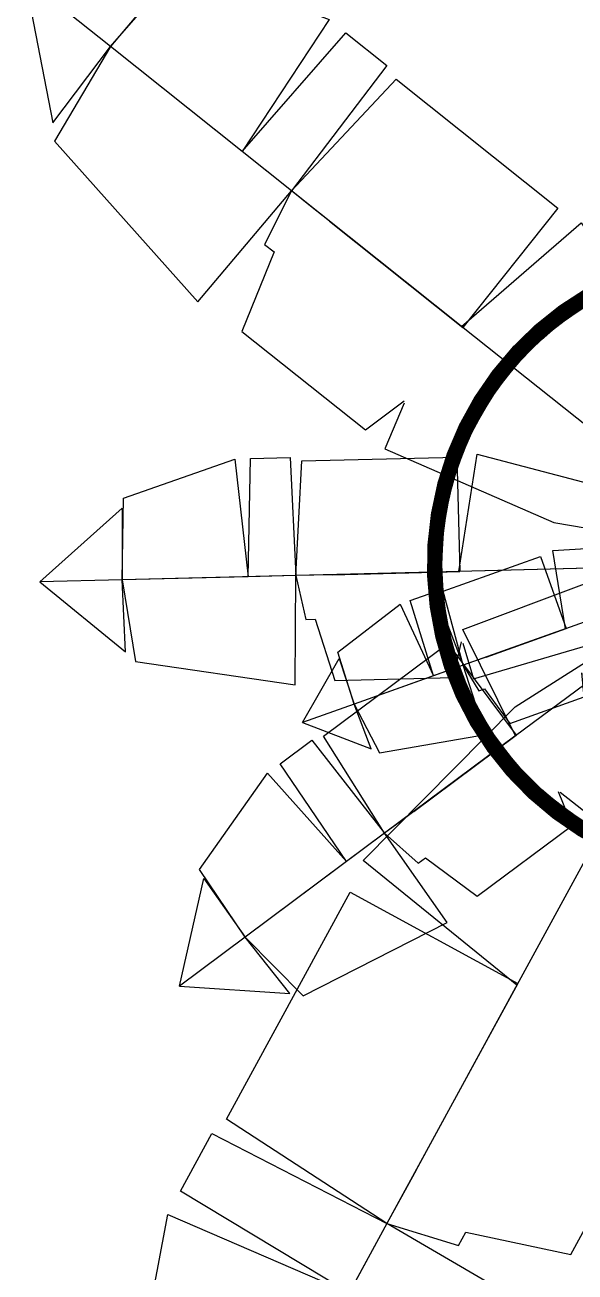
# Model space of a CAD drawing. Header units: inches. Extents: x 105.6 to 147.4, y 37.5 to 62.2.
# Drawn here: x 114.1818 to 114.3431, y 49.0464 to 49.412 of the extents above; entities that cross this region are included whole.
import ezdxf

# ---------------------------------------------------------------- set-up
doc = ezdxf.new("R2010")
doc.units = ezdxf.units.IN
doc.header["$MEASUREMENT"] = 0
doc.layers.add('TREE', color=72, linetype='Continuous')

# ---------------------------------------------------------------- blocks, each defined once
blk = doc.blocks.new('plantita')
at = {"layer": 'TREE', "const_width": 0.00675, "elevation": -0.67154}
blk.add_lwpolyline([(73.4396, 68.30585, 1), (73.16712, 68.35429, 1)], format="xyb", close=True, dxfattribs=at)
blk.add_lwpolyline([(73.4396, 68.30585, 1), (73.16712, 68.35429, 1)], format="xyb", close=True, dxfattribs=at)
at = {"layer": 'TREE'}
blk.add_circle((73.30336, 68.33007, -0.45554), 0.135, dxfattribs=at)
blk.add_circle((73.30336, 68.33007, -0.45554), 0.135, dxfattribs=at)
for points in [[(72.92528, 68.59561, -0.33036), (72.96223, 68.64361, -0.33494), (73.04562, 68.61791, -0.28973), (73.00182, 68.54185, -0.27636)], [(72.92528, 68.59561, -0.33036), (72.96223, 68.64361, -0.33494), (73.04562, 68.61791, -0.28973), (73.00182, 68.54185, -0.27636)], [(73.33114, 68.64249, -0.12901), (73.29606, 68.60819, -0.07571), (73.32791, 68.60619, -0.06588), (73.33114, 68.64249, -0.12901)], [(73.33114, 68.64249, -0.12901), (73.29606, 68.60819, -0.07571), (73.32791, 68.60619, -0.06588), (73.33114, 68.64249, -0.12901)], [(73.33114, 68.64249, -0.12901), (73.35962, 68.60254, -0.07571), (73.32791, 68.60619, -0.06588), (73.33114, 68.64249, -0.12901)], [(73.33114, 68.64249, -0.12901), (73.35962, 68.60254, -0.07571), (73.32791, 68.60619, -0.06588), (73.33114, 68.64249, -0.12901)], [(73.59831, 68.61872, -0.29758), (73.53308, 68.61376, -0.2265), (73.5639, 68.58441, -0.2134), (73.59831, 68.61872, -0.29758)], [(73.59831, 68.61872, -0.29758), (73.53308, 68.61376, -0.2265), (73.5639, 68.58441, -0.2134), (73.59831, 68.61872, -0.29758)], [(73.59831, 68.61872, -0.29758), (73.59316, 68.5535, -0.2265), (73.5639, 68.58441, -0.2134), (73.59831, 68.61872, -0.29758)], [(73.59831, 68.61872, -0.29758), (73.59316, 68.5535, -0.2265), (73.5639, 68.58441, -0.2134), (73.59831, 68.61872, -0.29758)], [(73.5639, 68.58441, -0.2134), (73.5249, 68.61389, -0.21437), (73.44678, 68.55878, -0.16159), (73.49105, 68.51176, -0.154)], [(73.5639, 68.58441, -0.2134), (73.5249, 68.61389, -0.21437), (73.44678, 68.55878, -0.16159), (73.49105, 68.51176, -0.154)], [(73.00182, 68.54185, -0.27636), (73.05519, 68.61119, -0.28298), (73.07911, 68.59439, -0.2661), (73.03052, 68.52169, -0.25611)], [(73.00182, 68.54185, -0.27636), (73.05519, 68.61119, -0.28298), (73.07911, 68.59439, -0.2661), (73.03052, 68.52169, -0.25611)], [(73.32791, 68.60619, -0.06588), (73.29129, 68.60433, -0.06661), (73.27297, 68.535, -0.02702), (73.32108, 68.52933, -0.02133)], [(73.32791, 68.60619, -0.06588), (73.29129, 68.60433, -0.06661), (73.27297, 68.535, -0.02702), (73.32108, 68.52933, -0.02133)], [(73.32791, 68.60619, -0.06588), (73.36394, 68.60139, -0.06863), (73.3756, 68.55035, -0.04151), (73.32294, 68.55029, -0.03348)], [(73.32791, 68.60619, -0.06588), (73.36394, 68.60139, -0.06863), (73.3756, 68.55035, -0.04151), (73.32294, 68.55029, -0.03348)], [(73.1458, 68.60128, -0.32476), (73.13693, 68.55302, -0.27146), (73.16411, 68.56976, -0.26163), (73.1458, 68.60128, -0.32476)], [(73.1458, 68.60128, -0.32476), (73.13693, 68.55302, -0.27146), (73.16411, 68.56976, -0.26163), (73.1458, 68.60128, -0.32476)], [(73.1458, 68.60128, -0.32476), (73.19211, 68.58508, -0.27146), (73.16411, 68.56976, -0.26163), (73.1458, 68.60128, -0.32476)], [(73.1458, 68.60128, -0.32476), (73.19211, 68.58508, -0.27146), (73.16411, 68.56976, -0.26163), (73.1458, 68.60128, -0.32476)], [(72.92528, 68.59561, -0.33036), (72.89745, 68.5412, -0.33157), (72.98225, 68.45699, -0.2656), (73.03052, 68.52169, -0.25611)], [(72.92528, 68.59561, -0.33036), (72.89745, 68.5412, -0.33157), (72.98225, 68.45699, -0.2656), (73.03052, 68.52169, -0.25611)], [(73.03052, 68.52169, -0.25611), (73.08476, 68.58718, -0.23339), (73.17866, 68.52122, -0.23339), (73.12995, 68.45186, -0.25611)], [(73.03052, 68.52169, -0.25611), (73.08476, 68.58718, -0.23339), (73.17866, 68.52122, -0.23339), (73.12995, 68.45186, -0.25611)], [(73.16411, 68.56976, -0.26163), (73.1963, 68.58663, -0.26438), (73.23528, 68.55167, -0.23726), (73.1923, 68.52124, -0.22923)], [(73.16411, 68.56976, -0.26163), (73.1963, 68.58663, -0.26438), (73.23528, 68.55167, -0.23726), (73.1923, 68.52124, -0.22923)], [(73.5639, 68.58441, -0.2134), (73.59659, 68.54863, -0.21707), (73.56475, 68.4865, -0.1809), (73.51092, 68.53157, -0.1702)], [(73.5639, 68.58441, -0.2134), (73.59659, 68.54863, -0.21707), (73.56475, 68.4865, -0.1809), (73.51092, 68.53157, -0.1702)], [(73.16411, 68.56976, -0.26163), (73.13527, 68.54712, -0.26236), (73.16031, 68.47992, -0.22277), (73.20287, 68.50304, -0.21708)], [(73.16411, 68.56976, -0.26163), (73.13527, 68.54712, -0.26236), (73.16031, 68.47992, -0.22277), (73.20287, 68.50304, -0.21708)], [(73.32294, 68.55029, -0.03348), (73.37498, 68.54336, -0.03746), (73.37343, 68.52589, -0.02733), (73.32108, 68.52933, -0.02133)], [(73.32294, 68.55029, -0.03348), (73.37498, 68.54336, -0.03746), (73.37343, 68.52589, -0.02733), (73.32108, 68.52933, -0.02133)], [(73.1923, 68.52124, -0.22923), (73.2388, 68.5456, -0.23321), (73.24761, 68.53044, -0.22308), (73.20287, 68.50304, -0.21708)], [(73.1923, 68.52124, -0.22923), (73.2388, 68.5456, -0.23321), (73.24761, 68.53044, -0.22308), (73.20287, 68.50304, -0.21708)], [(73.2559, 68.53372, -0.18836), (73.24083, 68.50469, -0.15282), (73.26142, 68.51005, -0.14627), (73.2559, 68.53372, -0.18836)], [(73.2559, 68.53372, -0.18836), (73.24083, 68.50469, -0.15282), (73.26142, 68.51005, -0.14627), (73.2559, 68.53372, -0.18836)], [(73.2559, 68.53372, -0.18836), (73.28226, 68.51435, -0.15282), (73.26142, 68.51005, -0.14627), (73.2559, 68.53372, -0.18836)], [(73.2559, 68.53372, -0.18836), (73.28226, 68.51435, -0.15282), (73.26142, 68.51005, -0.14627), (73.2559, 68.53372, -0.18836)], [(73.51092, 68.53157, -0.1702), (73.55813, 68.47989, -0.1755), (73.54157, 68.46338, -0.162), (73.49105, 68.51176, -0.154)], [(73.51092, 68.53157, -0.1702), (73.55813, 68.47989, -0.1755), (73.54157, 68.46338, -0.162), (73.49105, 68.51176, -0.154)], [(73.20287, 68.50304, -0.21708), (73.24888, 68.52509, -0.20345), (73.28346, 68.46555, -0.20345), (73.23949, 68.44001, -0.21708)], [(73.20287, 68.50304, -0.21708), (73.24888, 68.52509, -0.20345), (73.28346, 68.46555, -0.20345), (73.23949, 68.44001, -0.21708)], [(73.32108, 68.52933, -0.02133), (73.37137, 68.52079, -0.0077), (73.36528, 68.45221, -0.0077), (73.31462, 68.45671, -0.02133)], [(73.32108, 68.52933, -0.02133), (73.37137, 68.52079, -0.0077), (73.36528, 68.45221, -0.0077), (73.31462, 68.45671, -0.02133)], [(73.26142, 68.51005, -0.14627), (73.28523, 68.51452, -0.1481), (73.30325, 68.48462, -0.13002), (73.26991, 68.47362, -0.12467)], [(73.26142, 68.51005, -0.14627), (73.28523, 68.51452, -0.1481), (73.30325, 68.48462, -0.13002), (73.26991, 68.47362, -0.12467)], [(73.26142, 68.51005, -0.14627), (73.23861, 68.50125, -0.14675), (73.24145, 68.45353, -0.12036), (73.27309, 68.45995, -0.11657)], [(73.26142, 68.51005, -0.14627), (73.23861, 68.50125, -0.14675), (73.24145, 68.45353, -0.12036), (73.27309, 68.45995, -0.11657)], [(73.49105, 68.51176, -0.154), (73.5351, 68.45993, -0.13583), (73.4701, 68.39511, -0.13583), (73.42222, 68.44313, -0.154)], [(73.49105, 68.51176, -0.154), (73.5351, 68.45993, -0.13583), (73.4701, 68.39511, -0.13583), (73.42222, 68.44313, -0.154)], [(73.26991, 68.47362, -0.12467), (73.30431, 68.48006, -0.12732), (73.30696, 68.46868, -0.12057), (73.27309, 68.45995, -0.11657)], [(73.26991, 68.47362, -0.12467), (73.30431, 68.48006, -0.12732), (73.30696, 68.46868, -0.12057), (73.27309, 68.45995, -0.11657)], [(73.27309, 68.45995, -0.11657), (73.30672, 68.46502, -0.10748), (73.31714, 68.42032, -0.10748), (73.28412, 68.41262, -0.11657)], [(73.27309, 68.45995, -0.11657), (73.30672, 68.46502, -0.10748), (73.31714, 68.42032, -0.10748), (73.28412, 68.41262, -0.11657)]]:
    blk.add_3dface(points, dxfattribs=at)
for points, invisible_edges in [([(73.47575, 68.49651, -0.154), (73.43156, 68.54083, -0.13723), (73.38185, 68.49126, -0.13723), (73.39275, 68.47267, -0.14282)], 9), ([(73.47575, 68.49651, -0.154), (73.43156, 68.54083, -0.13723), (73.38185, 68.49126, -0.13723), (73.39275, 68.47267, -0.14282)], 9), ([(73.4834, 68.50413, -0.154), (73.46498, 68.5226, -0.14701), (73.43156, 68.54083, -0.13723), (73.47575, 68.49651, -0.154)], 5), ([(73.4834, 68.50413, -0.154), (73.46498, 68.5226, -0.14701), (73.43156, 68.54083, -0.13723), (73.47575, 68.49651, -0.154)], 5), ([(73.32108, 68.52933, -0.02133), (73.30123, 68.52703, -0.01609), (73.30088, 68.52299, -0.01609), (73.32036, 68.52126, -0.02133)], 4), ([(73.32108, 68.52933, -0.02133), (73.30123, 68.52703, -0.01609), (73.30088, 68.52299, -0.01609), (73.32036, 68.52126, -0.02133)], 4), ([(73.49105, 68.51176, -0.154), (73.46881, 68.52641, -0.14701), (73.46498, 68.5226, -0.14701), (73.4834, 68.50413, -0.154)], 4), ([(73.49105, 68.51176, -0.154), (73.46881, 68.52641, -0.14701), (73.46498, 68.5226, -0.14701), (73.4834, 68.50413, -0.154)], 4), ([(73.03052, 68.52169, -0.25611), (73.01731, 68.49114, -0.24737), (73.02283, 68.48726, -0.24737), (73.04157, 68.51393, -0.25611)], 4), ([(73.03052, 68.52169, -0.25611), (73.01731, 68.49114, -0.24737), (73.02283, 68.48726, -0.24737), (73.04157, 68.51393, -0.25611)], 4), ([(73.32036, 68.52126, -0.02133), (73.30088, 68.52299, -0.01609), (73.27288, 68.51735, -0.00875), (73.31964, 68.51319, -0.02133)], 5), ([(73.32036, 68.52126, -0.02133), (73.30088, 68.52299, -0.01609), (73.27288, 68.51735, -0.00875), (73.31964, 68.51319, -0.02133)], 5), ([(73.04157, 68.51393, -0.25611), (73.02283, 68.48726, -0.24737), (73.00765, 68.44215, -0.23514), (73.05262, 68.50617, -0.25611)], 5), ([(73.04157, 68.51393, -0.25611), (73.02283, 68.48726, -0.24737), (73.00765, 68.44215, -0.23514), (73.05262, 68.50617, -0.25611)], 5), ([(73.12928, 68.45233, -0.25604), (73.192, 68.51389, -0.24337), (73.2522, 68.43911, -0.2644), (73.21632, 68.3912, -0.27479)], 4), ([(73.12928, 68.45233, -0.25604), (73.192, 68.51389, -0.24337), (73.2522, 68.43911, -0.2644), (73.21632, 68.3912, -0.27479)], 4), ([(73.31964, 68.51319, -0.02133), (73.27288, 68.51735, -0.00875), (73.26822, 68.46491, -0.00875), (73.28345, 68.45949, -0.01295)], 9), ([(73.31964, 68.51319, -0.02133), (73.27288, 68.51735, -0.00875), (73.26822, 68.46491, -0.00875), (73.28345, 68.45949, -0.01295)], 9), ([(73.31964, 68.51319, -0.02133), (73.31462, 68.45671, -0.02133), (73.28345, 68.45949, -0.01295)], 10), ([(73.31964, 68.51319, -0.02133), (73.31462, 68.45671, -0.02133), (73.28345, 68.45949, -0.01295)], 10), ([(73.05262, 68.50617, -0.25611), (73.00765, 68.44215, -0.23514), (73.07946, 68.39171, -0.23514), (73.09997, 68.40918, -0.24213)], 9), ([(73.05262, 68.50617, -0.25611), (73.00765, 68.44215, -0.23514), (73.07946, 68.39171, -0.23514), (73.09997, 68.40918, -0.24213)], 9), ([(73.05262, 68.50617, -0.25611), (73.12995, 68.45186, -0.25611), (73.09997, 68.40918, -0.24213)], 10), ([(73.05262, 68.50617, -0.25611), (73.12995, 68.45186, -0.25611), (73.09997, 68.40918, -0.24213)], 10), ([(73.20287, 68.50304, -0.21708), (73.18799, 68.48971, -0.21184), (73.19002, 68.48621, -0.21184), (73.20694, 68.49604, -0.21708)], 4), ([(73.20287, 68.50304, -0.21708), (73.18799, 68.48971, -0.21184), (73.19002, 68.48621, -0.21184), (73.20694, 68.49604, -0.21708)], 4), ([(73.47575, 68.49651, -0.154), (73.42222, 68.44313, -0.154), (73.39275, 68.47267, -0.14282)], 10), ([(73.47575, 68.49651, -0.154), (73.42222, 68.44313, -0.154), (73.39275, 68.47267, -0.14282)], 10), ([(73.20694, 68.49604, -0.21708), (73.19002, 68.48621, -0.21184), (73.17042, 68.46545, -0.2045), (73.21101, 68.48903, -0.21708)], 5), ([(73.20694, 68.49604, -0.21708), (73.19002, 68.48621, -0.21184), (73.17042, 68.46545, -0.2045), (73.21101, 68.48903, -0.21708)], 5), ([(73.21101, 68.48903, -0.21708), (73.17042, 68.46545, -0.2045), (73.19686, 68.41993, -0.2045), (73.21243, 68.42429, -0.2087)], 9), ([(73.21101, 68.48903, -0.21708), (73.17042, 68.46545, -0.2045), (73.19686, 68.41993, -0.2045), (73.21243, 68.42429, -0.2087)], 9), ([(73.21101, 68.48903, -0.21708), (73.23949, 68.44001, -0.21708), (73.21243, 68.42429, -0.2087)], 10), ([(73.21101, 68.48903, -0.21708), (73.23949, 68.44001, -0.21708), (73.21243, 68.42429, -0.2087)], 10), ([(73.42268, 68.44359, -0.15394), (73.39172, 68.47279, -0.14656), (73.37247, 68.48364, -0.1438), (73.33147, 68.41271, -0.16156)], 9), ([(73.42268, 68.44359, -0.15394), (73.39172, 68.47279, -0.14656), (73.37247, 68.48364, -0.1438), (73.33147, 68.41271, -0.16156)], 9), ([(73.23924, 68.44043, -0.21704), (73.28888, 68.45821, -0.20944), (73.30289, 68.40233, -0.22206), (73.2713, 68.38525, -0.22829)], 4), ([(73.23924, 68.44043, -0.21704), (73.28888, 68.45821, -0.20944), (73.30289, 68.40233, -0.22206), (73.2713, 68.38525, -0.22829)], 4), ([(73.27309, 68.45995, -0.11657), (73.26101, 68.45436, -0.11307), (73.26162, 68.45173, -0.11307), (73.27432, 68.45469, -0.11657)], 4), ([(73.27309, 68.45995, -0.11657), (73.26101, 68.45436, -0.11307), (73.26162, 68.45173, -0.11307), (73.27432, 68.45469, -0.11657)], 4), ([(73.31466, 68.4572, -0.02129), (73.28279, 68.45905, -0.01575), (73.26651, 68.45601, -0.01368), (73.27714, 68.39549, -0.027)], 9), ([(73.31466, 68.4572, -0.02129), (73.28279, 68.45905, -0.01575), (73.26651, 68.45601, -0.01368), (73.27714, 68.39549, -0.027)], 9), ([(73.12928, 68.45233, -0.25604), (73.10005, 68.40787, -0.2468), (73.09087, 68.38183, -0.24336), (73.18709, 68.34675, -0.26555)], 9), ([(73.12928, 68.45233, -0.25604), (73.10005, 68.40787, -0.2468), (73.09087, 68.38183, -0.24336), (73.18709, 68.34675, -0.26555)], 9), ([(73.12928, 68.45233, -0.25604), (73.18709, 68.34675, -0.26555), (73.26885, 68.33806, -0.28537), (73.2816, 68.34535, -0.28885)], 1), ([(73.12928, 68.45233, -0.25604), (73.18709, 68.34675, -0.26555), (73.26885, 68.33806, -0.28537), (73.2816, 68.34535, -0.28885)], 1), ([(73.27432, 68.45469, -0.11657), (73.26162, 68.45173, -0.11307), (73.24506, 68.44233, -0.10818), (73.27554, 68.44944, -0.11657)], 5), ([(73.27432, 68.45469, -0.11657), (73.26162, 68.45173, -0.11307), (73.24506, 68.44233, -0.10818), (73.27554, 68.44944, -0.11657)], 5), ([(73.31466, 68.4572, -0.02129), (73.27714, 68.39549, -0.027), (73.29716, 68.3504, -0.03889), (73.30477, 68.34596, -0.04098)], 1), ([(73.31466, 68.4572, -0.02129), (73.27714, 68.39549, -0.027), (73.29716, 68.3504, -0.03889), (73.30477, 68.34596, -0.04098)], 1), ([(73.31466, 68.4572, -0.02129), (73.36546, 68.44308, -0.01369), (73.34467, 68.38936, -0.02631), (73.30901, 68.39364, -0.03254)], 4), ([(73.31466, 68.4572, -0.02129), (73.36546, 68.44308, -0.01369), (73.34467, 68.38936, -0.02631), (73.30901, 68.39364, -0.03254)], 4), ([(73.27554, 68.44944, -0.11657), (73.24506, 68.44233, -0.10818), (73.25303, 68.40815, -0.10818), (73.2638, 68.40789, -0.11098)], 9), ([(73.27554, 68.44944, -0.11657), (73.24506, 68.44233, -0.10818), (73.25303, 68.40815, -0.10818), (73.2638, 68.40789, -0.11098)], 9), ([(73.27554, 68.44944, -0.11657), (73.28412, 68.41262, -0.11657), (73.2638, 68.40789, -0.11098)], 10), ([(73.27554, 68.44944, -0.11657), (73.28412, 68.41262, -0.11657), (73.2638, 68.40789, -0.11098)], 10), ([(73.42268, 68.44359, -0.15394), (73.33147, 68.41271, -0.16156), (73.31326, 68.3495, -0.17741), (73.31724, 68.33845, -0.1802)], 1), ([(73.42268, 68.44359, -0.15394), (73.33147, 68.41271, -0.16156), (73.31326, 68.3495, -0.17741), (73.31724, 68.33845, -0.1802)], 1), ([(73.42268, 68.44359, -0.15394), (73.46246, 68.38563, -0.14381), (73.39519, 68.34858, -0.16064), (73.36243, 68.38351, -0.16895)], 4), ([(73.42268, 68.44359, -0.15394), (73.46246, 68.38563, -0.14381), (73.39519, 68.34858, -0.16064), (73.36243, 68.38351, -0.16895)], 4), ([(73.23924, 68.44043, -0.21704), (73.21215, 68.42356, -0.2115), (73.2006, 68.41167, -0.20943), (73.2442, 68.36838, -0.22275)], 9), ([(73.23924, 68.44043, -0.21704), (73.21215, 68.42356, -0.2115), (73.2006, 68.41167, -0.20943), (73.2442, 68.36838, -0.22275)], 9), ([(73.21632, 68.3912, -0.27479), (73.2522, 68.43911, -0.2644), (73.28812, 68.36514, -0.28422)], 9), ([(73.21632, 68.3912, -0.27479), (73.2522, 68.43911, -0.2644), (73.28812, 68.36514, -0.28422)], 9), ([(73.23924, 68.44043, -0.21704), (73.2442, 68.36838, -0.22275), (73.28657, 68.3431, -0.23464), (73.29534, 68.34387, -0.23673)], 1), ([(73.23924, 68.44043, -0.21704), (73.2442, 68.36838, -0.22275), (73.28657, 68.3431, -0.23464), (73.29534, 68.34387, -0.23673)], 1), ([(73.28405, 68.41294, -0.11654), (73.31916, 68.41457, -0.11148), (73.31718, 68.37622, -0.11989), (73.2937, 68.3715, -0.12404)], 4), ([(73.28405, 68.41294, -0.11654), (73.31916, 68.41457, -0.11148), (73.31718, 68.37622, -0.11989), (73.2937, 68.3715, -0.12404)], 4), ([(73.28405, 68.41294, -0.11654), (73.26348, 68.40748, -0.11285), (73.2538, 68.40216, -0.11147), (73.27313, 68.36604, -0.12035)], 9), ([(73.28405, 68.41294, -0.11654), (73.26348, 68.40748, -0.11285), (73.2538, 68.40216, -0.11147), (73.27313, 68.36604, -0.12035)], 9), ([(73.28405, 68.41294, -0.11654), (73.27313, 68.36604, -0.12035), (73.2952, 68.34165, -0.12828), (73.30094, 68.34043, -0.12967)], 1), ([(73.28405, 68.41294, -0.11654), (73.27313, 68.36604, -0.12035), (73.2952, 68.34165, -0.12828), (73.30094, 68.34043, -0.12967)], 1)]:
    blk.add_3dface(points, dxfattribs=dict(at, invisible_edges=invisible_edges))

msp = doc.modelspace()

# ---------------------------------------------------------------- block references
at = {"xscale": 0.6599999999999924, "yscale": 0.6599999999999966, "zscale": 0.66, "rotation": 96.50826267560313}
msp.add_blockref('plantita', (164.68409, 6.29707, 0.01036), dxfattribs=at)

doc.saveas('drawing.dxf')
